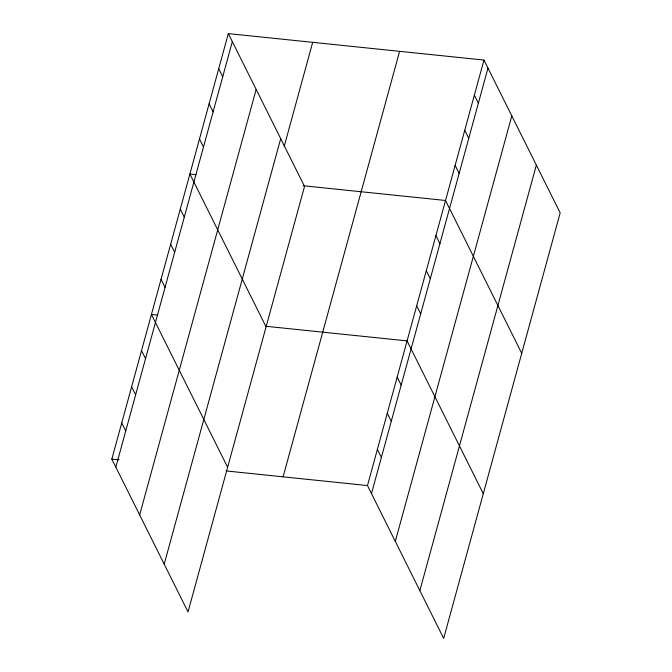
<?xml version="1.0" encoding="UTF-8"?>
<svg xmlns="http://www.w3.org/2000/svg" width="672" height="672" viewBox="0 0 672 672"><rect width="100%" height="100%" fill="white"/><g stroke="black" fill="none" stroke-linecap="round" stroke-linejoin="round"><path stroke-width="1.01" d="M228.329 33.6L304.525 186.438L188.026 611.94L111.829 459.11L228.329 33.6L483.974 60.06L560.171 212.89L443.671 638.4L367.475 485.562L483.974 60.06M115.836 467.141L232.336 41.63M139.658 514.928L256.158 89.418M164.203 564.161L280.703 138.65M284.13 146.639L312.69 42.328M283.105 476.834L399.613 51.324M371.482 493.601L487.981 68.09M395.304 541.38L511.804 115.878M419.849 590.612L536.348 165.11M196.056 174.653L189.882 174.014L266.087 326.852M303.215 185.749L445.528 200.474L521.724 353.312M157.609 315.076L151.435 314.437L227.64 467.267M265.81 326.273L407.081 340.889L483.286 493.727M111.829 459.11L119.028 459.85M226.195 470.946L367.475 485.562M474.365 95.164L478.363 103.194M464.747 130.267L468.754 138.298M455.137 165.371L459.144 173.401M435.918 235.578L439.925 243.617M426.308 270.682L430.307 278.72M416.69 305.785L420.697 313.824M397.177 377.059L401.184 385.098M218.719 68.704L222.726 76.742M387.274 413.23L391.28 421.26M209.101 103.807L213.108 111.846M377.378 449.4L381.377 457.43M199.492 138.911L203.498 146.95M180.272 209.118L184.279 217.157M170.663 244.23L174.67 252.26M161.045 279.334L165.052 287.364M141.532 350.599L145.538 358.638M131.628 386.77L135.635 394.808M121.733 422.94L125.731 430.97"/></g></svg>
